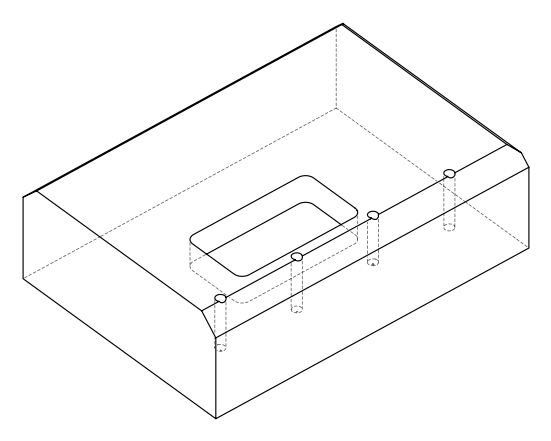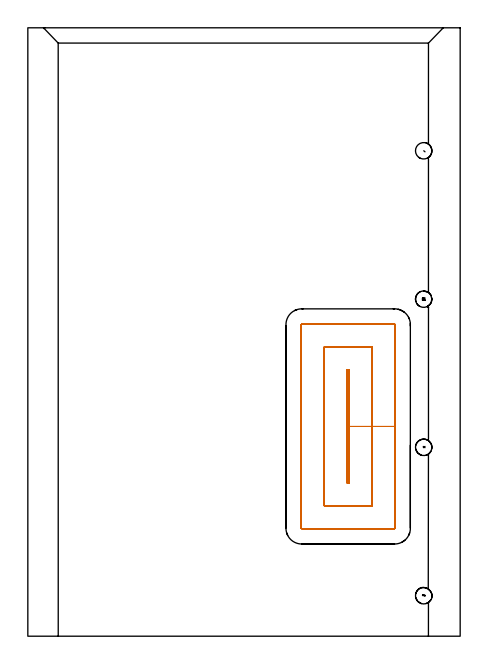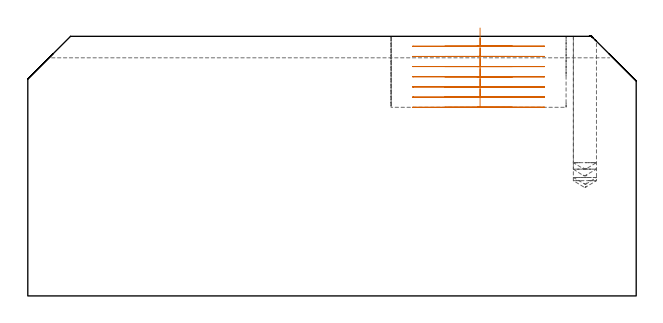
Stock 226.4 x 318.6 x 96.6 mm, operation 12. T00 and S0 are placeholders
(PLAN: 12 operations, 3 tool changes, 47.4 min)
(1 SPOT_DRILL | STEP1POCKET | NXT0321_9005460120000 | 0.03 min | 2 mm3)
(2 SPOT_DRILL_1 | STEP1POCKET_1 | NXT0321_9005460120000 | 0.03 min | 1 mm3)
(3 SPOT_DRILL_2 | STEP1POCKET_2 | NXT0321_9005460120000 | 0.03 min | 0 mm3)
(4 SPOT_DRILL_3 | STEP1POCKET_3 | NXT0321_9005460120000 | 0.03 min | 1 mm3)
(5 DRILL_BLIND_HOLE_INTO_CENTER | STEP1POCKET | UGT0301_202 | 0.22 min | 2907 mm3)
(6 DRILL_BLIND_HOLE_INTO_CENTER_1 | STEP1POCKET_1 | UGT0301_202 | 0.23 min | 3088 mm3)
(7 DRILL_BLIND_HOLE_INTO_CENTER_2 | STEP1POCKET_2 | UGT0301_202 | 0.21 min | 2770 mm3)
(8 DRILL_BLIND_HOLE_INTO_CENTER_3 | STEP1POCKET_3 | UGT0301_202 | 0.23 min | 3157 mm3)
(9 AREA_MILL | FG_CHAMFER_SURFACE | UGT0205_001 | 15.67 min | 43873 mm3)
(10 AREA_MILL_1 | FG_CHAMFER_SURFACE_1 | UGT0205_001 | 5.08 min | 6704 mm3)
(11 AREA_MILL_2 | FG_CHAMFER_SURFACE_2 | UGT0205_001 | 15.48 min | 39946 mm3)
(12 MILL_RECTANGULAR_POCKET | POCKET_RECTANGULAR_STRAIGHT | UGT0201_008 | Follow Part, ap 4, ae 75% | 10.19 min | 210067 mm3)
(TOOL NXT0321_9005460120000 | NC Spot Drill, 142deg, 12mm, Carbide, Uncoated | D12 PA142 FL30 Z2)
(TOOL UGT0301_202 | Twist Drill 8.6 mm | D8.6 PA118 FL80 Z2)
(TOOL UGT0205_001 | Chamfer Mill 20 x 3 x 45 deg. | D20 FL50 Z2)
(TOOL UGT0201_008 | End Mill 16 mm | D16 FL32 Z4)
(OP 12 MILL_RECTANGULAR_POCKET)
G17 G21 G94 G90
T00 M6
G54
G17 G0 G90 X168.3 Y84.53 S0 M3
G43 Z106.691 H0
Z99.691
G94 G1 Y109.85 Z92.907 F250.
Y139.4 F500.
X167.2
Y80.3
X168.3
Y109.85
X180.3
Y151.4
X155.2
Y68.3
X180.3
Y109.85
X192.3
Y163.2
G3 X192.1 Y163.4 R0.2
G1 X143.4
G3 X143.2 Y163.2 R0.2
G1 Y56.5
G3 X143.4 Y56.3 R0.2
G1 X192.1
G3 X192.3 Y56.5 R0.2
G1 Y109.85
Y110.85
G0 X168.3 Y84.53 Z95.907
G1 Y109.85 Z89.122 F250.
Y139.4 F500.
X167.2
Y80.3
X168.3
Y109.85
X180.3
Y151.4
X155.2
Y68.3
X180.3
Y109.85
X192.3
Y163.2
G3 X192.1 Y163.4 R0.2
G1 X143.4
G3 X143.2 Y163.2 R0.2
G1 Y56.5
G3 X143.4 Y56.3 R0.2
G1 X192.1
G3 X192.3 Y56.5 R0.2
G1 Y109.85
Y110.85
G0 X168.3 Y84.53 Z92.122
G1 Y109.85 Z85.338 F250.
Y139.4 F500.
X167.2
Y80.3
X168.3
Y109.85
X180.3
Y151.4
X155.2
Y68.3
X180.3
Y109.85
X192.3
Y163.2
G3 X192.1 Y163.4 R0.2
G1 X143.4
G3 X143.2 Y163.2 R0.2
G1 Y56.5
G3 X143.4 Y56.3 R0.2
G1 X192.1
G3 X192.3 Y56.5 R0.2
G1 Y109.85
Y110.85
G0 X168.3 Y84.53 Z88.338
G1 Y109.85 Z81.553 F250.
Y139.4 F500.
X167.2
Y80.3
X168.3
Y109.85
X180.3
Y151.4
X155.2
Y68.3
X180.3
Y109.85
X192.3
Y163.2
G3 X192.1 Y163.4 R0.2
G1 X143.4
G3 X143.2 Y163.2 R0.2
G1 Y56.5
G3 X143.4 Y56.3 R0.2
G1 X192.1
G3 X192.3 Y56.5 R0.2
G1 Y109.85
Y110.85
G0 X168.3 Y84.53 Z84.553
G1 Y109.85 Z77.769 F250.
Y139.4 F500.
X167.2
Y80.3
X168.3
Y109.85
X180.3
Y151.4
X155.2
Y68.3
X180.3
Y109.85
X192.3
Y163.2
G3 X192.1 Y163.4 R0.2
G1 X143.4
G3 X143.2 Y163.2 R0.2
G1 Y56.5
G3 X143.4 Y56.3 R0.2
G1 X192.1
G3 X192.3 Y56.5 R0.2
G1 Y109.85
Y110.85
G0 X168.3 Y84.53 Z80.769
G1 Y109.85 Z73.984 F250.
Y139.4 F500.
X167.2
Y80.3
X168.3
Y109.85
X180.3
Y151.4
X155.2
Y68.3
X180.3
Y109.85
X192.3
Y163.2
G3 X192.1 Y163.4 R0.2
G1 X143.4
G3 X143.2 Y163.2 R0.2
G1 Y56.5
G3 X143.4 Y56.3 R0.2
G1 X192.1
G3 X192.3 Y56.5 R0.2
G1 Y109.85
Y110.85
G0 X168.3 Y84.53 Z76.984
G1 Y109.85 Z70.2 F250.
Y139.4 F500.
X167.2
Y80.3
X168.3
Y109.85
X180.3
Y151.4
X155.2
Y68.3
X180.3
Y109.85
X192.3
Y163.2
G3 X192.1 Y163.4 R0.2
G1 X143.4
G3 X143.2 Y163.2 R0.2
G1 Y56.5
G3 X143.4 Y56.3 R0.2
G1 X192.1
G3 X192.3 Y56.5 R0.2
G1 Y109.85
Y110.85
G0 Z106.691
M5
M2
